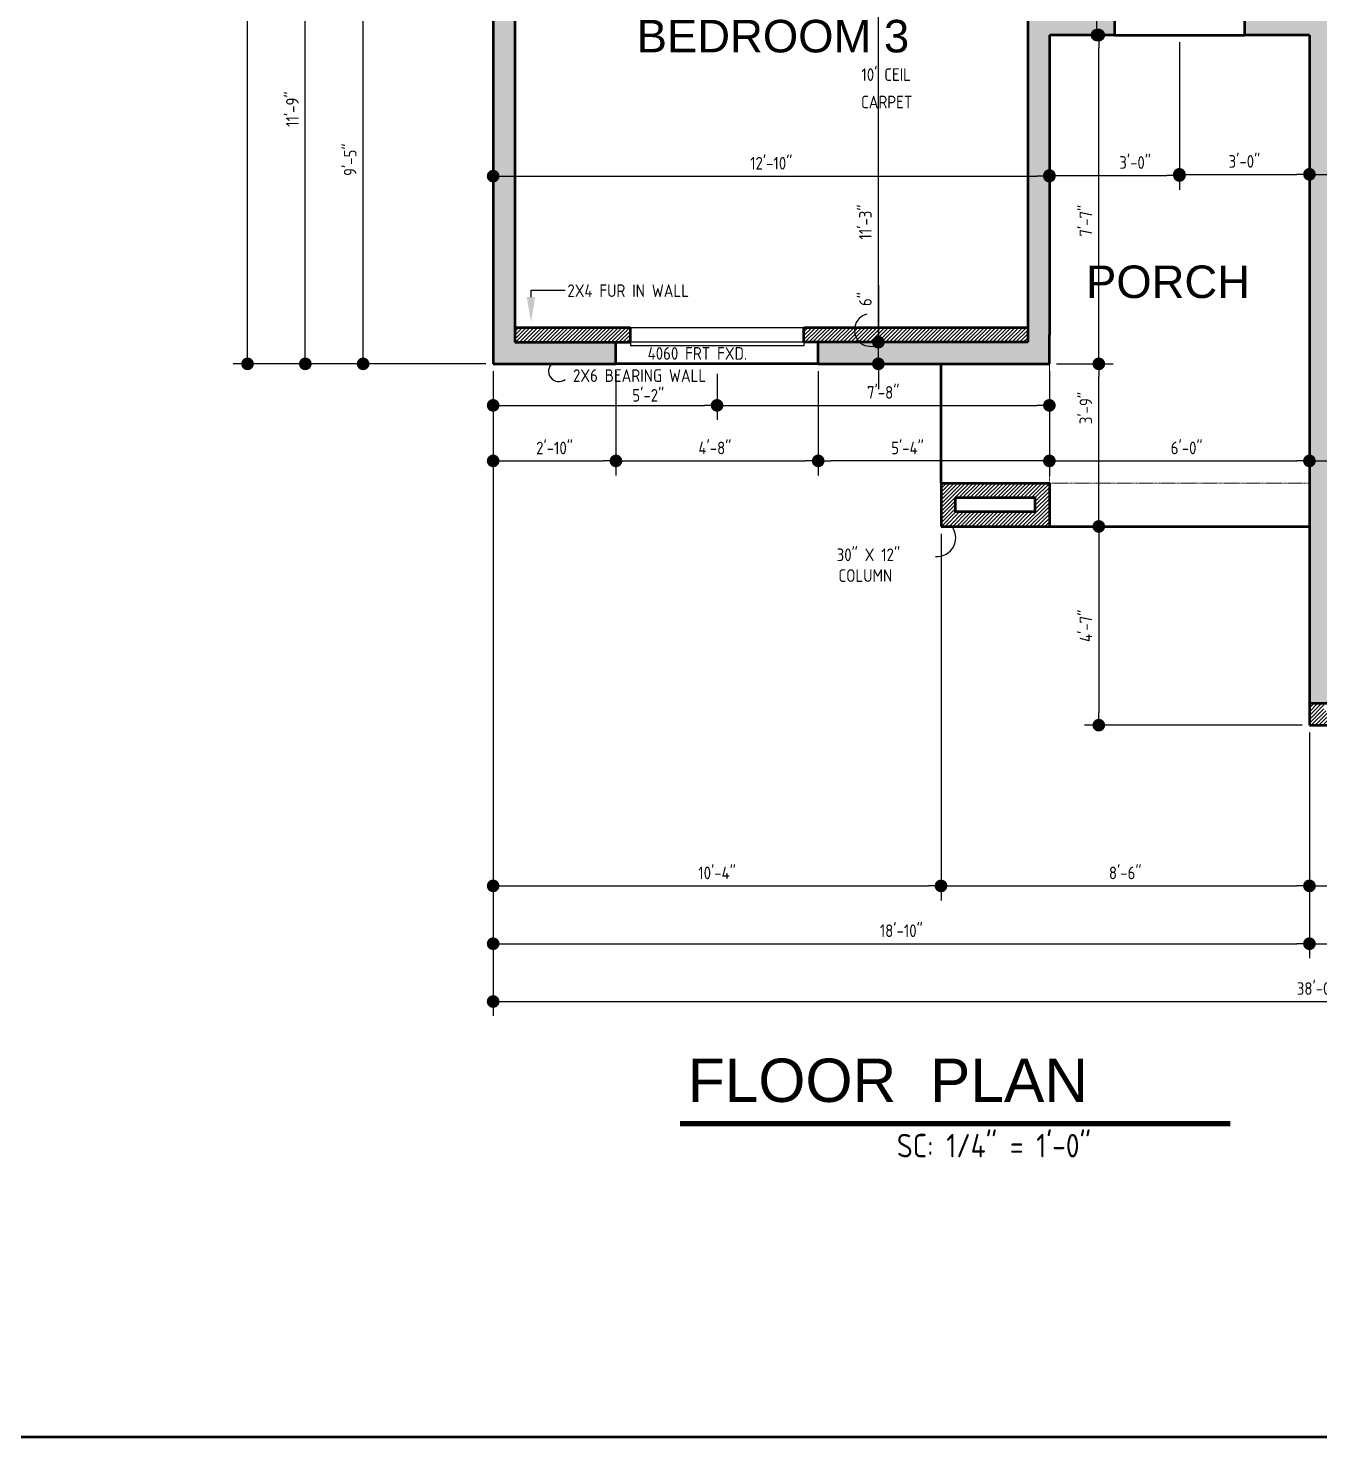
# Model space of a CAD drawing. Header units: inches. Extents: x 4 to 1638, y 6 to 1086.
# Drawn here: x 820.8 to 1178.4, y 5.8 to 395.6 of the extents above; entities that cross this region are included whole.
import ezdxf
from ezdxf.enums import TextEntityAlignment as Align

# ---------------------------------------------------------------- set-up
doc = ezdxf.new("R2010")
doc.units = ezdxf.units.IN
doc.header["$MEASUREMENT"] = 0
doc.linetypes.add('HIDDEN', pattern=[0.375, 0.25, -0.125])
for name, color, linetype, lineweight in [('DIMS', 4, 'Continuous', 25), ('HATCH', 139, 'Continuous', 0), ('L1', 251, 'Continuous', 0), ('PLAN LABEL', 7, 'Continuous', 50), ('ROOM LBLS', 253, 'Continuous', 30), ('WALLS', 7, 'Continuous', 50), ('WINDWS LBLS', 121, 'Continuous', 18)]:
    doc.layers.add(name, color=color, linetype=linetype, lineweight=lineweight)
doc.layers.add('TEXT', color=7, linetype='Continuous')
doc.layers.add('WINS', color=121, linetype='Continuous')
doc.styles.add('ARCH', font='ARCHITXT.SHX')
doc.styles.add('SWIS72', font='swissel.ttf', dxfattribs={"height": 4.5})
doc.styles.add('TEXT1', font='ARCHITXT.shx')
doc.dimstyles.new('ARCHITECTURAL', dxfattribs={"dimtxt": 3.5, "dimasz": 3.5, "dimexe": 4, "dimexo": 2, "dimgap": 1.5, "dimtad": 1, "dimdec": 1, "dimzin": 3, "dimdsep": 46, "dimlunit": 4, "dimtxsty": 'ARCH', "dimblk": 'DOT', "dimcen": 0.0625, "dimadec": 0, "dimazin": 0, "dimtfac": 1, "dimtdec": 1, "dimtix": 1, "dimtofl": 0, "dimtmove": 1, "dimatfit": 2, "dimldrblk": 'DOTSMALL', "dimfxl": 1, "dimtolj": 1, "dimtzin": 0, "dimarcsym": 0})

# ---------------------------------------------------------------- blocks, each defined once
blk = doc.blocks.new('_Dot')
at = {"layer": 'DIMS', "color": 0, "lineweight": -2}
blk.add_line((-0.5, 0), (-1, 0), dxfattribs=at)
at = {"layer": 'DIMS', "color": 0, "const_width": 0.5}
blk.add_lwpolyline([(-0.25, 0, 1), (0.25, 0, 1)], format="xyb", close=True, dxfattribs=at)
blk = doc.blocks.new('*D222')
at = {"layer": 'Defpoints', "color": 0, "ltscale": 0.5, "transparency": 16777216}
for p in [(949.57, 302.72), (983.57, 302.72), (983.57, 275.86)]:
    blk.add_point(p, dxfattribs=at)
at = {"layer": 'DIMS', "color": 0, "lineweight": -2, "ltscale": 0.5, "transparency": 16777216}
for p, q in [((949.57, 300.72), (949.57, 271.86)), ((983.57, 300.72), (983.57, 271.86)), ((953.07, 275.86), (980.07, 275.86))]:
    blk.add_line(p, q, dxfattribs=at)
at = {"layer": 'DIMS', "color": 0, "lineweight": -2, "ltscale": 0.5, "transparency": 16777216, "xscale": 3.5, "yscale": 3.5, "zscale": 3.5, "rotation": 180}
blk.add_blockref('_Dot', (949.57, 275.86), dxfattribs=at)
at = {"layer": 'DIMS', "color": 0, "lineweight": -2, "ltscale": 0.5, "transparency": 16777216, "xscale": 3.5, "yscale": 3.5, "zscale": 3.5}
blk.add_blockref('_Dot', (983.57, 275.86), dxfattribs=at)
at = {"layer": 'DIMS', "color": 0, "ltscale": 0.5, "transparency": 16777216, "insert": (966.57, 279.44), "char_height": 3.5, "attachment_point": 5, "style": 'ARCH'}
blk.add_mtext('\\A1;2\'-10"', dxfattribs=at)
blk = doc.blocks.new('_DotSmall')
at = {"layer": 'DIMS', "color": 0, "const_width": 0.5}
blk.add_lwpolyline([(-0.0625, 0, 1), (0.0625, 0, 1)], format="xyb", close=True, dxfattribs=at)
blk = doc.blocks.new('*D223')
at = {"layer": 'Defpoints', "color": 0, "ltscale": 0.5, "transparency": 16777216}
for p in [(983.57, 302.72), (1039.57, 302.72), (1039.57, 275.86)]:
    blk.add_point(p, dxfattribs=at)
at = {"layer": 'DIMS', "color": 0, "lineweight": -2, "ltscale": 0.5, "transparency": 16777216}
for p, q in [((983.57, 300.72), (983.57, 271.86)), ((1039.57, 300.72), (1039.57, 271.86)), ((987.07, 275.86), (1036.07, 275.86))]:
    blk.add_line(p, q, dxfattribs=at)
at = {"layer": 'DIMS', "color": 0, "lineweight": -2, "ltscale": 0.5, "transparency": 16777216, "xscale": 3.5, "yscale": 3.5, "zscale": 3.5, "rotation": 180}
blk.add_blockref('_Dot', (983.57, 275.86), dxfattribs=at)
at = {"layer": 'DIMS', "color": 0, "lineweight": -2, "ltscale": 0.5, "transparency": 16777216, "xscale": 3.5, "yscale": 3.5, "zscale": 3.5}
blk.add_blockref('_Dot', (1039.57, 275.86), dxfattribs=at)
at = {"layer": 'DIMS', "color": 0, "ltscale": 0.5, "transparency": 16777216, "insert": (1010.97, 279.44), "char_height": 3.5, "attachment_point": 5, "style": 'ARCH'}
blk.add_mtext('\\A1;4\'-8"', dxfattribs=at)
blk = doc.blocks.new('*D124')
at = {"layer": 'Defpoints', "color": 0, "ltscale": 0.5, "transparency": 16777216}
for p in [(1103.57, 302.72), (1175.57, 294.85), (1175.57, 275.86)]:
    blk.add_point(p, dxfattribs=at)
at = {"layer": 'DIMS', "color": 0, "lineweight": -2, "ltscale": 0.5, "transparency": 16777216}
for p, q in [((1103.57, 300.72), (1103.57, 271.86)), ((1175.57, 292.85), (1175.57, 271.86)), ((1107.07, 275.86), (1172.07, 275.86))]:
    blk.add_line(p, q, dxfattribs=at)
at = {"layer": 'DIMS', "color": 0, "lineweight": -2, "ltscale": 0.5, "transparency": 16777216, "xscale": 3.5, "yscale": 3.5, "zscale": 3.5, "rotation": 180}
blk.add_blockref('_Dot', (1103.57, 275.86), dxfattribs=at)
at = {"layer": 'DIMS', "color": 0, "lineweight": -2, "ltscale": 0.5, "transparency": 16777216, "xscale": 3.5, "yscale": 3.5, "zscale": 3.5}
blk.add_blockref('_Dot', (1175.57, 275.86), dxfattribs=at)
at = {"layer": 'DIMS', "color": 0, "ltscale": 0.5, "transparency": 16777216, "insert": (1141.58, 279.44), "char_height": 3.5, "attachment_point": 5, "style": 'ARCH'}
blk.add_mtext('\\A1;6\'-0"', dxfattribs=at)
blk = doc.blocks.new('*D125')
at = {"layer": 'Defpoints', "color": 0, "ltscale": 0.5, "transparency": 16777216}
for p in [(1405.57, 303.52), (1175.57, 292.85), (1405.57, 275.86)]:
    blk.add_point(p, dxfattribs=at)
at = {"layer": 'DIMS', "color": 0, "lineweight": -2, "ltscale": 0.5, "transparency": 16777216}
for p, q in [((1405.57, 301.52), (1405.57, 271.86)), ((1175.57, 290.85), (1175.57, 271.86)), ((1179.07, 275.86), (1402.07, 275.86))]:
    blk.add_line(p, q, dxfattribs=at)
at = {"layer": 'DIMS', "color": 0, "lineweight": -2, "ltscale": 0.5, "transparency": 16777216, "xscale": 3.5, "yscale": 3.5, "zscale": 3.5, "rotation": 180}
blk.add_blockref('_Dot', (1175.57, 275.86), dxfattribs=at)
at = {"layer": 'DIMS', "color": 0, "lineweight": -2, "ltscale": 0.5, "transparency": 16777216, "xscale": 3.5, "yscale": 3.5, "zscale": 3.5}
blk.add_blockref('_Dot', (1405.57, 275.86), dxfattribs=at)
at = {"layer": 'DIMS', "color": 0, "ltscale": 0.5, "transparency": 16777216, "insert": (1290.57, 279.44), "char_height": 3.5, "attachment_point": 5, "style": 'ARCH'}
blk.add_mtext('\\A1;19\'-2"', dxfattribs=at)
blk = doc.blocks.new('*D126')
at = {"layer": 'Defpoints', "color": 0, "ltscale": 0.5, "transparency": 16777216}
for p in [(949.57, 302.72), (1011.57, 301.93), (1011.57, 291.23)]:
    blk.add_point(p, dxfattribs=at)
at = {"layer": 'DIMS', "color": 0, "lineweight": -2, "ltscale": 0.5, "transparency": 16777216}
for p, q in [((949.57, 300.72), (949.57, 287.23)), ((1011.57, 299.93), (1011.57, 287.23)), ((953.07, 291.23), (1008.07, 291.23))]:
    blk.add_line(p, q, dxfattribs=at)
at = {"layer": 'DIMS', "color": 0, "lineweight": -2, "ltscale": 0.5, "transparency": 16777216, "xscale": 3.5, "yscale": 3.5, "zscale": 3.5, "rotation": 180}
blk.add_blockref('_Dot', (949.57, 291.23), dxfattribs=at)
at = {"layer": 'DIMS', "color": 0, "lineweight": -2, "ltscale": 0.5, "transparency": 16777216, "xscale": 3.5, "yscale": 3.5, "zscale": 3.5}
blk.add_blockref('_Dot', (1011.57, 291.23), dxfattribs=at)
at = {"layer": 'DIMS', "color": 0, "ltscale": 0.5, "transparency": 16777216, "insert": (992.52, 294.01), "char_height": 3.5, "attachment_point": 5, "style": 'ARCH'}
blk.add_mtext('\\A1;5\'-2"', dxfattribs=at)
blk = doc.blocks.new('*D127')
at = {"layer": 'Defpoints', "color": 0, "ltscale": 0.5, "transparency": 16777216}
for p in [(1011.57, 300.93), (1103.57, 300.72), (1103.57, 291.23)]:
    blk.add_point(p, dxfattribs=at)
at = {"layer": 'DIMS', "color": 0, "lineweight": -2, "ltscale": 0.5, "transparency": 16777216}
for p, q in [((1011.57, 298.93), (1011.57, 287.23)), ((1103.57, 298.72), (1103.57, 287.23)), ((1015.07, 291.23), (1100.07, 291.23))]:
    blk.add_line(p, q, dxfattribs=at)
at = {"layer": 'DIMS', "color": 0, "lineweight": -2, "ltscale": 0.5, "transparency": 16777216, "xscale": 3.5, "yscale": 3.5, "zscale": 3.5, "rotation": 180}
blk.add_blockref('_Dot', (1011.57, 291.23), dxfattribs=at)
at = {"layer": 'DIMS', "color": 0, "lineweight": -2, "ltscale": 0.5, "transparency": 16777216, "xscale": 3.5, "yscale": 3.5, "zscale": 3.5}
blk.add_blockref('_Dot', (1103.57, 291.23), dxfattribs=at)
at = {"layer": 'DIMS', "color": 0, "ltscale": 0.5, "transparency": 16777216, "insert": (1057.57, 294.81), "char_height": 3.5, "attachment_point": 5, "style": 'ARCH'}
blk.add_mtext('\\A1;7\'-8"', dxfattribs=at)
blk = doc.blocks.new('*D128')
at = {"layer": 'Defpoints', "color": 0, "ltscale": 0.5, "transparency": 16777216}
for p in [(949.57, 302.72), (1073.57, 257.72), (1073.57, 158.24)]:
    blk.add_point(p, dxfattribs=at)
at = {"layer": 'DIMS', "color": 0, "lineweight": -2, "ltscale": 0.5, "transparency": 16777216}
for p, q in [((949.57, 300.72), (949.57, 154.24)), ((1073.57, 255.72), (1073.57, 154.24)), ((953.07, 158.24), (1070.07, 158.24))]:
    blk.add_line(p, q, dxfattribs=at)
at = {"layer": 'DIMS', "color": 0, "lineweight": -2, "ltscale": 0.5, "transparency": 16777216, "xscale": 3.5, "yscale": 3.5, "zscale": 3.5, "rotation": 180}
blk.add_blockref('_Dot', (949.57, 158.24), dxfattribs=at)
at = {"layer": 'DIMS', "color": 0, "lineweight": -2, "ltscale": 0.5, "transparency": 16777216, "xscale": 3.5, "yscale": 3.5, "zscale": 3.5}
blk.add_blockref('_Dot', (1073.57, 158.24), dxfattribs=at)
at = {"layer": 'DIMS', "color": 0, "ltscale": 0.5, "transparency": 16777216, "insert": (1011.57, 161.83), "char_height": 3.5, "attachment_point": 5, "style": 'ARCH'}
blk.add_mtext('\\A1;10\'-4"', dxfattribs=at)
blk = doc.blocks.new('*D129')
at = {"layer": 'Defpoints', "color": 0, "ltscale": 0.5, "transparency": 16777216}
for p in [(1073.57, 257.72), (1175.57, 202.72), (1175.57, 158.24)]:
    blk.add_point(p, dxfattribs=at)
at = {"layer": 'DIMS', "color": 0, "lineweight": -2, "ltscale": 0.5, "transparency": 16777216}
for p, q in [((1073.57, 255.72), (1073.57, 154.24)), ((1175.57, 200.72), (1175.57, 154.24)), ((1077.07, 158.24), (1172.07, 158.24))]:
    blk.add_line(p, q, dxfattribs=at)
at = {"layer": 'DIMS', "color": 0, "lineweight": -2, "ltscale": 0.5, "transparency": 16777216, "xscale": 3.5, "yscale": 3.5, "zscale": 3.5, "rotation": 180}
blk.add_blockref('_Dot', (1073.57, 158.24), dxfattribs=at)
at = {"layer": 'DIMS', "color": 0, "lineweight": -2, "ltscale": 0.5, "transparency": 16777216, "xscale": 3.5, "yscale": 3.5, "zscale": 3.5}
blk.add_blockref('_Dot', (1175.57, 158.24), dxfattribs=at)
at = {"layer": 'DIMS', "color": 0, "ltscale": 0.5, "transparency": 16777216, "insert": (1124.57, 161.83), "char_height": 3.5, "attachment_point": 5, "style": 'ARCH'}
blk.add_mtext('\\A1;8\'-6"', dxfattribs=at)
blk = doc.blocks.new('*D224')
at = {"layer": 'Defpoints', "color": 0, "ltscale": 0.5, "transparency": 16777216}
for p in [(1175.57, 202.72), (1194.57, 202.72), (1194.57, 158.24)]:
    blk.add_point(p, dxfattribs=at)
at = {"layer": 'DIMS', "color": 0, "lineweight": -2, "ltscale": 0.5, "transparency": 16777216}
for p, q in [((1175.57, 200.72), (1175.57, 154.24)), ((1194.57, 200.72), (1194.57, 154.24)), ((1179.07, 158.24), (1191.07, 158.24))]:
    blk.add_line(p, q, dxfattribs=at)
at = {"layer": 'DIMS', "color": 0, "lineweight": -2, "ltscale": 0.5, "transparency": 16777216, "xscale": 3.5, "yscale": 3.5, "zscale": 3.5, "rotation": 180}
blk.add_blockref('_Dot', (1175.57, 158.24), dxfattribs=at)
at = {"layer": 'DIMS', "color": 0, "lineweight": -2, "ltscale": 0.5, "transparency": 16777216, "xscale": 3.5, "yscale": 3.5, "zscale": 3.5}
blk.add_blockref('_Dot', (1194.57, 158.24), dxfattribs=at)
at = {"layer": 'DIMS', "color": 0, "ltscale": 0.5, "transparency": 16777216, "insert": (1185.07, 161.83), "char_height": 3.5, "attachment_point": 5, "style": 'ARCH'}
blk.add_mtext('\\A1;1\'-7"', dxfattribs=at)
blk = doc.blocks.new('*D226')
at = {"layer": 'Defpoints', "color": 0, "ltscale": 0.5, "transparency": 16777216}
for p in [(949.57, 302.72), (1175.57, 202.72), (1175.57, 142.24)]:
    blk.add_point(p, dxfattribs=at)
at = {"layer": 'DIMS', "color": 0, "lineweight": -2, "ltscale": 0.5, "transparency": 16777216}
for p, q in [((949.57, 300.72), (949.57, 138.24)), ((1175.57, 200.72), (1175.57, 138.24)), ((953.07, 142.24), (1172.07, 142.24))]:
    blk.add_line(p, q, dxfattribs=at)
at = {"layer": 'DIMS', "color": 0, "lineweight": -2, "ltscale": 0.5, "transparency": 16777216, "xscale": 3.5, "yscale": 3.5, "zscale": 3.5, "rotation": 180}
blk.add_blockref('_Dot', (949.57, 142.24), dxfattribs=at)
at = {"layer": 'DIMS', "color": 0, "lineweight": -2, "ltscale": 0.5, "transparency": 16777216, "xscale": 3.5, "yscale": 3.5, "zscale": 3.5}
blk.add_blockref('_Dot', (1175.57, 142.24), dxfattribs=at)
at = {"layer": 'DIMS', "color": 0, "ltscale": 0.5, "transparency": 16777216, "insert": (1062.57, 145.83), "char_height": 3.5, "attachment_point": 5, "style": 'ARCH'}
blk.add_mtext('\\A1;18\'-10"', dxfattribs=at)
blk = doc.blocks.new('*D131')
at = {"layer": 'Defpoints', "color": 0, "ltscale": 0.5, "transparency": 16777216}
for p in [(1175.57, 200.72), (1405.57, 200.72), (1405.57, 142.24)]:
    blk.add_point(p, dxfattribs=at)
at = {"layer": 'DIMS', "color": 0, "lineweight": -2, "ltscale": 0.5, "transparency": 16777216}
for p, q in [((1175.57, 198.72), (1175.57, 138.24)), ((1405.57, 198.72), (1405.57, 138.24)), ((1179.07, 142.24), (1402.07, 142.24))]:
    blk.add_line(p, q, dxfattribs=at)
at = {"layer": 'DIMS', "color": 0, "lineweight": -2, "ltscale": 0.5, "transparency": 16777216, "xscale": 3.5, "yscale": 3.5, "zscale": 3.5, "rotation": 180}
blk.add_blockref('_Dot', (1175.57, 142.24), dxfattribs=at)
at = {"layer": 'DIMS', "color": 0, "lineweight": -2, "ltscale": 0.5, "transparency": 16777216, "xscale": 3.5, "yscale": 3.5, "zscale": 3.5}
blk.add_blockref('_Dot', (1405.57, 142.24), dxfattribs=at)
at = {"layer": 'DIMS', "color": 0, "ltscale": 0.5, "transparency": 16777216, "insert": (1290.57, 145.83), "char_height": 3.5, "attachment_point": 5, "style": 'ARCH'}
blk.add_mtext('\\A1;19\'-2"', dxfattribs=at)
blk = doc.blocks.new('*D132')
at = {"layer": 'Defpoints', "color": 0, "ltscale": 0.5, "transparency": 16777216}
for p in [(949.57, 300.72), (1405.57, 198.72), (1405.57, 126.24)]:
    blk.add_point(p, dxfattribs=at)
at = {"layer": 'DIMS', "color": 0, "lineweight": -2, "ltscale": 0.5, "transparency": 16777216}
for p, q in [((949.57, 298.72), (949.57, 122.24)), ((1405.57, 196.72), (1405.57, 122.24)), ((953.07, 126.24), (1402.07, 126.24))]:
    blk.add_line(p, q, dxfattribs=at)
at = {"layer": 'DIMS', "color": 0, "lineweight": -2, "ltscale": 0.5, "transparency": 16777216, "xscale": 3.5, "yscale": 3.5, "zscale": 3.5, "rotation": 180}
blk.add_blockref('_Dot', (949.57, 126.24), dxfattribs=at)
at = {"layer": 'DIMS', "color": 0, "lineweight": -2, "ltscale": 0.5, "transparency": 16777216, "xscale": 3.5, "yscale": 3.5, "zscale": 3.5}
blk.add_blockref('_Dot', (1405.57, 126.24), dxfattribs=at)
at = {"layer": 'DIMS', "color": 0, "ltscale": 0.5, "transparency": 16777216, "insert": (1177.57, 129.83), "char_height": 3.5, "attachment_point": 5, "style": 'ARCH'}
blk.add_mtext('\\A1;38\'-0"', dxfattribs=at)
blk = doc.blocks.new('*D227')
at = {"layer": 'Defpoints', "color": 0, "ltscale": 0.5, "transparency": 16777216}
for p in [(949.57, 372.25), (1103.57, 354.67), (1103.57, 352.22)]:
    blk.add_point(p, dxfattribs=at)
at = {"layer": 'DIMS', "color": 0, "lineweight": -2, "ltscale": 0.5, "transparency": 16777216}
for p, q in [((949.57, 370.25), (949.57, 350.67)), ((1103.57, 354.22), (1103.57, 358.67)), ((953.07, 354.67), (1100.07, 354.67))]:
    blk.add_line(p, q, dxfattribs=at)
at = {"layer": 'DIMS', "color": 0, "lineweight": -2, "ltscale": 0.5, "transparency": 16777216, "xscale": 3.5, "yscale": 3.5, "zscale": 3.5, "rotation": 180}
blk.add_blockref('_Dot', (949.57, 354.67), dxfattribs=at)
at = {"layer": 'DIMS', "color": 0, "lineweight": -2, "ltscale": 0.5, "transparency": 16777216, "xscale": 3.5, "yscale": 3.5, "zscale": 3.5}
blk.add_blockref('_Dot', (1103.57, 354.67), dxfattribs=at)
at = {"layer": 'DIMS', "color": 0, "ltscale": 0.5, "transparency": 16777216, "insert": (1026.57, 358.25), "char_height": 3.5, "attachment_point": 5, "style": 'ARCH'}
blk.add_mtext('\\A1;12\'-10"', dxfattribs=at)
blk = doc.blocks.new('*D228')
at = {"layer": 'Defpoints', "color": 0, "ltscale": 0.5, "transparency": 16777216}
for p in [(1139.57, 393.72), (1103.57, 367.55), (1139.57, 354.85)]:
    blk.add_point(p, dxfattribs=at)
at = {"layer": 'DIMS', "color": 0, "lineweight": -2, "ltscale": 0.5, "transparency": 16777216}
for p, q in [((1139.57, 391.72), (1139.57, 350.85)), ((1103.57, 365.55), (1103.57, 350.85)), ((1107.07, 354.85), (1136.07, 354.85))]:
    blk.add_line(p, q, dxfattribs=at)
at = {"layer": 'DIMS', "color": 0, "lineweight": -2, "ltscale": 0.5, "transparency": 16777216, "xscale": 3.5, "yscale": 3.5, "zscale": 3.5, "rotation": 180}
blk.add_blockref('_Dot', (1103.57, 354.85), dxfattribs=at)
at = {"layer": 'DIMS', "color": 0, "lineweight": -2, "ltscale": 0.5, "transparency": 16777216, "xscale": 3.5, "yscale": 3.5, "zscale": 3.5}
blk.add_blockref('_Dot', (1139.57, 354.85), dxfattribs=at)
at = {"layer": 'DIMS', "color": 0, "ltscale": 0.5, "transparency": 16777216, "insert": (1127.31, 358.44), "char_height": 3.5, "attachment_point": 5, "style": 'ARCH'}
blk.add_mtext('\\A1;3\'-0"', dxfattribs=at)
blk = doc.blocks.new('*D133')
at = {"layer": 'Defpoints', "color": 0, "ltscale": 0.5, "transparency": 16777216}
for p in [(1139.57, 393.72), (1175.57, 363.19), (1175.57, 355.17)]:
    blk.add_point(p, dxfattribs=at)
at = {"layer": 'DIMS', "color": 0, "lineweight": -2, "ltscale": 0.5, "transparency": 16777216}
for p, q in [((1139.57, 391.72), (1139.57, 351.17)), ((1175.57, 361.19), (1175.57, 351.17)), ((1143.07, 355.17), (1172.07, 355.17))]:
    blk.add_line(p, q, dxfattribs=at)
at = {"layer": 'DIMS', "color": 0, "lineweight": -2, "ltscale": 0.5, "transparency": 16777216, "xscale": 3.5, "yscale": 3.5, "zscale": 3.5, "rotation": 180}
blk.add_blockref('_Dot', (1139.57, 355.17), dxfattribs=at)
at = {"layer": 'DIMS', "color": 0, "lineweight": -2, "ltscale": 0.5, "transparency": 16777216, "xscale": 3.5, "yscale": 3.5, "zscale": 3.5}
blk.add_blockref('_Dot', (1175.57, 355.17), dxfattribs=at)
at = {"layer": 'DIMS', "color": 0, "ltscale": 0.5, "transparency": 16777216, "insert": (1157.57, 358.75), "char_height": 3.5, "attachment_point": 5, "style": 'ARCH'}
blk.add_mtext('\\A1;3\'-0"', dxfattribs=at)
blk = doc.blocks.new('*D134')
at = {"layer": 'Defpoints', "color": 0, "ltscale": 0.5, "transparency": 16777216}
for p in [(1405.57, 372.41), (1175.57, 363.19), (1405.57, 355.17)]:
    blk.add_point(p, dxfattribs=at)
at = {"layer": 'DIMS', "color": 0, "lineweight": -2, "ltscale": 0.5, "transparency": 16777216}
for p, q in [((1405.57, 370.41), (1405.57, 351.17)), ((1175.57, 361.19), (1175.57, 351.17)), ((1179.07, 355.17), (1402.07, 355.17))]:
    blk.add_line(p, q, dxfattribs=at)
at = {"layer": 'DIMS', "color": 0, "lineweight": -2, "ltscale": 0.5, "transparency": 16777216, "xscale": 3.5, "yscale": 3.5, "zscale": 3.5, "rotation": 180}
blk.add_blockref('_Dot', (1175.57, 355.17), dxfattribs=at)
at = {"layer": 'DIMS', "color": 0, "lineweight": -2, "ltscale": 0.5, "transparency": 16777216, "xscale": 3.5, "yscale": 3.5, "zscale": 3.5}
blk.add_blockref('_Dot', (1405.57, 355.17), dxfattribs=at)
at = {"layer": 'DIMS', "color": 0, "ltscale": 0.5, "transparency": 16777216, "insert": (1290.57, 358.75), "char_height": 3.5, "attachment_point": 5, "style": 'ARCH'}
blk.add_mtext('\\A1;19\'-2"', dxfattribs=at)
blk = doc.blocks.new('*D158')
at = {"layer": 'Defpoints', "color": 0, "ltscale": 0.5, "transparency": 16777216}
for p in [(913.57, 415.72), (936.93, 415.72), (949.57, 302.72)]:
    blk.add_point(p, dxfattribs=at)
at = {"layer": 'DIMS', "color": 0, "lineweight": -2, "ltscale": 0.5, "transparency": 16777216}
for p, q in [((934.93, 415.72), (909.57, 415.72)), ((913.57, 306.22), (913.57, 412.22)), ((947.57, 302.72), (909.57, 302.72))]:
    blk.add_line(p, q, dxfattribs=at)
at = {"layer": 'DIMS', "color": 0, "lineweight": -2, "ltscale": 0.5, "transparency": 16777216, "xscale": 3.5, "yscale": 3.5, "zscale": 3.5}
for p, rotation in [((913.57, 415.72), 90), ((913.57, 302.72), 270)]:
    blk.add_blockref('_Dot', p, dxfattribs=dict(at, rotation=rotation))
at = {"layer": 'DIMS', "color": 0, "ltscale": 0.5, "transparency": 16777216, "insert": (909.99, 359.22), "char_height": 3.5, "attachment_point": 5, "rotation": 90, "style": 'ARCH'}
blk.add_mtext('\\A1;9\'-5"', dxfattribs=at)
blk = doc.blocks.new('*D229')
at = {"layer": 'Defpoints', "color": 0, "ltscale": 0.5, "transparency": 16777216}
for p in [(897.57, 443.72), (955.57, 443.72), (949.57, 302.72)]:
    blk.add_point(p, dxfattribs=at)
at = {"layer": 'DIMS', "color": 0, "lineweight": -2, "ltscale": 0.5, "transparency": 16777216}
for p, q in [((953.57, 443.72), (893.57, 443.72)), ((897.57, 306.22), (897.57, 440.22)), ((947.57, 302.72), (893.57, 302.72))]:
    blk.add_line(p, q, dxfattribs=at)
at = {"layer": 'DIMS', "color": 0, "lineweight": -2, "ltscale": 0.5, "transparency": 16777216, "xscale": 3.5, "yscale": 3.5, "zscale": 3.5}
for p, rotation in [((897.57, 443.72), 90), ((897.57, 302.72), 270)]:
    blk.add_blockref('_Dot', p, dxfattribs=dict(at, rotation=rotation))
at = {"layer": 'DIMS', "color": 0, "ltscale": 0.5, "transparency": 16777216, "insert": (893.99, 373.22), "char_height": 3.5, "attachment_point": 5, "rotation": 90, "style": 'ARCH'}
blk.add_mtext('\\A1;11\'-9"', dxfattribs=at)
blk = doc.blocks.new('*D165')
at = {"layer": 'Defpoints', "color": 0, "ltscale": 0.5, "transparency": 16777216}
for p in [(1103.57, 302.72), (1117.25, 302.72), (1103.57, 257.72)]:
    blk.add_point(p, dxfattribs=at)
at = {"layer": 'DIMS', "color": 0, "lineweight": -2, "ltscale": 0.5, "transparency": 16777216}
for p, q in [((1105.57, 302.72), (1121.25, 302.72)), ((1117.25, 261.22), (1117.25, 299.22)), ((1105.57, 257.72), (1121.25, 257.72))]:
    blk.add_line(p, q, dxfattribs=at)
at = {"layer": 'DIMS', "color": 0, "lineweight": -2, "ltscale": 0.5, "transparency": 16777216, "xscale": 3.5, "yscale": 3.5, "zscale": 3.5}
for p, rotation in [((1117.25, 302.72), 90), ((1117.25, 257.72), 270)]:
    blk.add_blockref('_Dot', p, dxfattribs=dict(at, rotation=rotation))
at = {"layer": 'DIMS', "color": 0, "ltscale": 0.5, "transparency": 16777216, "insert": (1113.67, 290.48), "char_height": 3.5, "attachment_point": 5, "rotation": 90, "style": 'ARCH'}
blk.add_mtext('\\A1;3\'-9"', dxfattribs=at)
blk = doc.blocks.new('*D230')
at = {"layer": 'Defpoints', "color": 0, "ltscale": 0.5, "transparency": 16777216}
for p in [(1103.57, 393.72), (1117.25, 393.72), (1113.41, 302.72)]:
    blk.add_point(p, dxfattribs=at)
at = {"layer": 'DIMS', "color": 0, "lineweight": -2, "ltscale": 0.5, "transparency": 16777216}
for p, q in [((1105.57, 393.72), (1121.25, 393.72)), ((1117.25, 306.22), (1117.25, 390.22)), ((1115.41, 302.72), (1121.25, 302.72))]:
    blk.add_line(p, q, dxfattribs=at)
at = {"layer": 'DIMS', "color": 0, "lineweight": -2, "ltscale": 0.5, "transparency": 16777216, "xscale": 3.5, "yscale": 3.5, "zscale": 3.5}
for p, rotation in [((1117.25, 393.72), 90), ((1117.25, 302.72), 270)]:
    blk.add_blockref('_Dot', p, dxfattribs=dict(at, rotation=rotation))
at = {"layer": 'DIMS', "color": 0, "ltscale": 0.5, "transparency": 16777216, "insert": (1113.67, 342.34), "char_height": 3.5, "attachment_point": 5, "rotation": 90, "style": 'ARCH'}
blk.add_mtext('\\A1;7\'-7"', dxfattribs=at)
blk = doc.blocks.new('*D166')
at = {"layer": 'Defpoints', "color": 0, "ltscale": 0.5, "transparency": 16777216}
for p in [(881.57, 897.72), (949.57, 897.72), (949.57, 302.72)]:
    blk.add_point(p, dxfattribs=at)
at = {"layer": 'DIMS', "color": 0, "lineweight": -2, "ltscale": 0.5, "transparency": 16777216}
for p, q in [((947.57, 897.72), (877.57, 897.72)), ((881.57, 306.22), (881.57, 894.22)), ((947.57, 302.72), (877.57, 302.72))]:
    blk.add_line(p, q, dxfattribs=at)
at = {"layer": 'DIMS', "color": 0, "lineweight": -2, "ltscale": 0.5, "transparency": 16777216, "xscale": 3.5, "yscale": 3.5, "zscale": 3.5}
for p, rotation in [((881.57, 897.72), 90), ((881.57, 302.72), 270)]:
    blk.add_blockref('_Dot', p, dxfattribs=dict(at, rotation=rotation))
at = {"layer": 'DIMS', "color": 0, "ltscale": 0.5, "transparency": 16777216, "insert": (877.99, 600.22), "char_height": 3.5, "attachment_point": 5, "rotation": 90, "style": 'ARCH'}
blk.add_mtext('\\A1;49\'-7"', dxfattribs=at)
blk = doc.blocks.new('*D231')
at = {"layer": 'Defpoints', "color": 0, "ltscale": 0.5, "transparency": 16777216}
for p in [(1101.57, 475.72), (1116.75, 475.72), (1103.57, 393.72)]:
    blk.add_point(p, dxfattribs=at)
at = {"layer": 'DIMS', "color": 0, "lineweight": -2, "ltscale": 0.5, "transparency": 16777216}
for p, q in [((1103.57, 475.72), (1120.75, 475.72)), ((1116.75, 397.22), (1116.75, 472.22)), ((1105.57, 393.72), (1120.75, 393.72))]:
    blk.add_line(p, q, dxfattribs=at)
at = {"layer": 'DIMS', "color": 0, "lineweight": -2, "ltscale": 0.5, "transparency": 16777216, "xscale": 3.5, "yscale": 3.5, "zscale": 3.5}
for p, rotation in [((1116.75, 475.72), 90), ((1116.75, 393.72), 270)]:
    blk.add_blockref('_Dot', p, dxfattribs=dict(at, rotation=rotation))
at = {"layer": 'DIMS', "color": 0, "ltscale": 0.5, "transparency": 16777216, "insert": (1113.17, 434.72), "char_height": 3.5, "attachment_point": 5, "rotation": 90, "style": 'ARCH'}
blk.add_mtext('\\A1;6\'-10"', dxfattribs=at)
blk = doc.blocks.new('*D169')
at = {"layer": 'Defpoints', "color": 0, "ltscale": 0.5, "transparency": 16777216}
for p in [(1121.25, 257.72), (1117.25, 202.72), (1175.57, 202.72)]:
    blk.add_point(p, dxfattribs=at)
at = {"layer": 'DIMS', "color": 0, "lineweight": -2, "ltscale": 0.5, "transparency": 16777216}
for p, q in [((1119.25, 257.72), (1113.25, 257.72)), ((1117.25, 254.22), (1117.25, 206.22)), ((1173.57, 202.72), (1113.25, 202.72))]:
    blk.add_line(p, q, dxfattribs=at)
at = {"layer": 'DIMS', "color": 0, "lineweight": -2, "ltscale": 0.5, "transparency": 16777216, "xscale": 3.5, "yscale": 3.5, "zscale": 3.5}
for p, rotation in [((1117.25, 257.72), 90), ((1117.25, 202.72), 270)]:
    blk.add_blockref('_Dot', p, dxfattribs=dict(at, rotation=rotation))
at = {"layer": 'DIMS', "color": 0, "ltscale": 0.5, "transparency": 16777216, "insert": (1113.67, 230.22), "char_height": 3.5, "attachment_point": 5, "rotation": 90, "style": 'ARCH'}
blk.add_mtext('\\A1;4\'-7"', dxfattribs=at)
blk = doc.blocks.new('*D234')
at = {"layer": 'Defpoints', "color": 0, "ltscale": 0.5, "transparency": 16777216}
for p in [(1039.57, 300.72), (1103.57, 302.72), (1039.57, 275.86)]:
    blk.add_point(p, dxfattribs=at)
at = {"layer": 'DIMS', "color": 0, "lineweight": -2, "ltscale": 0.5, "transparency": 16777216}
for p, q in [((1103.57, 300.72), (1103.57, 271.86)), ((1039.57, 298.72), (1039.57, 271.86)), ((1100.07, 275.86), (1043.07, 275.86))]:
    blk.add_line(p, q, dxfattribs=at)
at = {"layer": 'DIMS', "color": 0, "lineweight": -2, "ltscale": 0.5, "transparency": 16777216, "xscale": 3.5, "yscale": 3.5, "zscale": 3.5, "rotation": 180}
blk.add_blockref('_Dot', (1039.57, 275.86), dxfattribs=at)
at = {"layer": 'DIMS', "color": 0, "lineweight": -2, "ltscale": 0.5, "transparency": 16777216, "xscale": 3.5, "yscale": 3.5, "zscale": 3.5}
blk.add_blockref('_Dot', (1103.57, 275.86), dxfattribs=at)
at = {"layer": 'DIMS', "color": 0, "ltscale": 0.5, "transparency": 16777216, "insert": (1064.29, 279.44), "char_height": 3.5, "attachment_point": 5, "style": 'ARCH'}
blk.add_mtext('\\A1;5\'-4"', dxfattribs=at)
blk = doc.blocks.new('*D193')
at = {"layer": 'Defpoints', "color": 0, "ltscale": 0.5, "transparency": 16777216}
for p in [(1056.22, 308.72), (1060.73, 308.72), (1061.92, 302.72, 0.03)]:
    blk.add_point(p, dxfattribs=at)
at = {"layer": 'DIMS', "color": 0, "lineweight": -2, "ltscale": 0.5, "transparency": 16777216}
for p, q in [((1056.22, 324.48), (1056.22, 308.72)), ((1056.22, 312.22), (1056.22, 315.72)), ((1058.73, 308.72), (1052.22, 308.72)), ((1056.22, 302.72), (1056.22, 308.72)), ((1059.92, 302.72), (1052.22, 302.72)), ((1056.22, 299.22), (1056.22, 295.72))]:
    blk.add_line(p, q, dxfattribs=at)
at = {"layer": 'DIMS', "color": 0, "lineweight": -2, "ltscale": 0.5, "transparency": 16777216, "xscale": 3.5, "yscale": 3.5, "zscale": 3.5}
for p, rotation in [((1056.22, 308.72), 270), ((1056.22, 302.72), 90)]:
    blk.add_blockref('_Dot', p, dxfattribs=dict(at, rotation=rotation))
at = {"layer": 'DIMS', "color": 0, "ltscale": 0.5, "transparency": 16777216, "insert": (1052.63, 320.65), "char_height": 3.5, "attachment_point": 5, "rotation": 90, "style": 'ARCH'}
blk.add_mtext('\\A1;6"', dxfattribs=at)
blk = doc.blocks.new('*D194')
at = {"layer": 'Defpoints', "color": 0, "ltscale": 0.5, "transparency": 16777216}
for p in [(1038.55, 443.72, 0.03), (1056.22, 443.72), (1052.22, 308.72, 0.03)]:
    blk.add_point(p, dxfattribs=at)
at = {"layer": 'DIMS', "color": 0, "lineweight": -2, "ltscale": 0.5, "transparency": 16777216}
for p, q in [((1040.55, 443.72), (1060.22, 443.72)), ((1056.22, 312.22), (1056.22, 440.22)), ((1054.22, 308.72), (1060.22, 308.72))]:
    blk.add_line(p, q, dxfattribs=at)
at = {"layer": 'DIMS', "color": 0, "lineweight": -2, "ltscale": 0.5, "transparency": 16777216, "xscale": 3.5, "yscale": 3.5, "zscale": 3.5}
for p, rotation in [((1056.22, 443.72), 90), ((1056.22, 308.72), 270)]:
    blk.add_blockref('_Dot', p, dxfattribs=dict(at, rotation=rotation))
at = {"layer": 'DIMS', "color": 0, "ltscale": 0.5, "transparency": 16777216, "insert": (1052.63, 341.97), "char_height": 3.5, "attachment_point": 5, "rotation": 90, "style": 'ARCH'}
blk.add_mtext('\\A1;11\'-3"', dxfattribs=at)

msp = doc.modelspace()

# ---------------------------------------------------------------- hatches: boundary and pattern name
at = {"layer": 'HATCH'}
h = msp.add_hatch(color=9, dxfattribs=at)
h.dxf.hatch_style = 1
h.set_gradient(color1=(199, 200, 202), color2=(147, 149, 152), name='INVCYLINDER')
h.paths.add_polyline_path([(1175.57, 475.72), (1198.07, 475.72), (1198.07, 469.72), (1181.57, 469.72), (1181.57, 214.72), (1194.57, 214.72), (1194.57, 208.72), (1175.57, 208.72), (1175.57, 393.72), (1157.57, 393.72), (1157.57, 399.72), (1175.57, 399.72)])
h = msp.add_hatch(color=9, dxfattribs=at)
h.dxf.hatch_style = 1
h.set_gradient(color1=(199, 200, 202), color2=(147, 149, 152), name='INVCYLINDER')
h.paths.add_polyline_path([(955.57, 397.72), (949.57, 397.72), (949.57, 302.72), (983.57, 302.72), (983.57, 308.72), (955.57, 308.72)])
h = msp.add_hatch(color=9, dxfattribs=at)
h.dxf.hatch_style = 1
h.set_gradient(color1=(199, 200, 202), color2=(147, 149, 152), name='INVCYLINDER')
h.paths.add_polyline_path([(1103.57, 393.72), (1121.57, 393.72), (1121.57, 399.72), (1101.57, 399.72), (1097.57, 399.72), (1097.57, 308.72), (1039.57, 308.72), (1039.57, 302.72), (1103.57, 302.72), (1103.57, 310.72)])
at = {"layer": 'HATCH', "ltscale": 0.5}
h = msp.add_hatch(dxfattribs=at)
h.set_pattern_fill('ANSI31', color=256, scale=6, style=0)
h.set_pattern_definition([(45, (-49103.8698, 94692.9672), (-0.530330086, 0.530330086), [])])
h.paths.add_polyline_path([(987.57, 312.72), (955.57, 312.72), (955.57, 308.72), (987.57, 308.72)])
h = msp.add_hatch(dxfattribs=at)
h.set_pattern_fill('ANSI31', color=256, scale=6, style=0)
h.set_pattern_definition([(45, (-49103.8698, 93451.42456), (-0.530330086, 0.530330086), [])])
h.paths.add_polyline_path([(1035.57, 312.72), (1035.57, 308.72), (1097.57, 308.72), (1097.57, 312.72)])
h = msp.add_hatch(dxfattribs=at)
h.set_pattern_fill('ANSI31', color=256, scale=6, style=0)
h.set_pattern_definition([(45, (1084.93776, 6267.03125), (-0.53033009, 0.53033009), [])])
h.paths.add_polyline_path([(1073.57, 269.72), (1103.57, 269.72), (1103.57, 257.72), (1073.57, 257.72)])
h.paths.add_polyline_path([(1099.57, 265.72), (1077.57, 265.72), (1077.57, 261.72), (1099.57, 261.72)], flags=16)
h = msp.add_hatch(dxfattribs=at)
h.set_pattern_fill('ANSI31', color=256, scale=6, style=0)
h.set_pattern_definition([(45, (-49103.8698, 93453.425), (-0.530330086, 0.530330086), [])])
h.paths.add_polyline_path([(1175.57, 208.72), (1179.57, 208.72), (1179.57, 206.72), (1190.57, 206.72), (1190.57, 208.72), (1194.57, 208.72), (1194.57, 202.72), (1175.57, 202.72)])

# ---------------------------------------------------------------- linework, layer by layer
at = {"layer": 'DIMS', "ltscale": 0.5}
msp.add_line((1056.22, 300.97, -0.08), (1056.22, 314.72), dxfattribs=at)
msp.add_arc((1054.09, 312.07), 4.51, 103.0523, 298.1302, dxfattribs=at)
at = {"layer": 'L1', "linetype": 'HIDDEN'}
for p, q in [((1103.57, 302.72, 0.03), (1103.57, 269.72, 0.03)), ((1103.57, 269.72, 0.03), (1175.57, 269.72, 0.03))]:
    msp.add_line(p, q, dxfattribs=at)
at = {"layer": 'PLAN LABEL', "const_width": 1.5, "elevation": 0.03}
msp.add_lwpolyline([(1153.7, 92.45), (1001.34, 92.45)], dxfattribs=at)
at = {"layer": 'TEXT', "color": 7, "elevation": 0.03}
msp.add_lwpolyline([(960.06, 321.21), (960.06, 323.07), (969.54, 323.07)], dxfattribs=at)
at = {"layer": 'TEXT', "color": 7}
msp.add_arc((967.77, 300.68), 2.85, 127.875, 307.875, dxfattribs=at)
at = {"layer": 'TEXT'}
msp.add_arc((1072.5, 254.57, 0.03), 5.16, 264.3899, 43.3903, dxfattribs=at)
at = {"layer": 'TEXT', "color": 7}
msp.add_solid([(961.22, 321.21, 0.03), (960.06, 314.21, 0.03), (958.89, 321.21, 0.03)], dxfattribs=at)
at = {"layer": 'WALLS'}
for p, q in [((1097.57, 437.72, 0.03), (1097.57, 308.72, 0.03)), ((949.57, 397.72, 0.03), (949.57, 302.72, 0.03)), ((955.57, 397.72, 0.03), (955.57, 308.72, 0.03)), ((1121.57, 399.72, 0.03), (1121.57, 393.72, 0.03)), ((1157.57, 399.72, 0.03), (1157.57, 393.72, 0.03)), ((1103.57, 393.72, 0.03), (1103.57, 310.72, 0.03)), ((1121.57, 393.72, 0.03), (1157.57, 393.72, 0.03)), ((1175.57, 393.72, 0.03), (1175.57, 202.72, 0.03)), ((987.57, 312.72, 0.03), (955.57, 312.72, 0.03)), ((987.57, 308.72, 0.03), (987.57, 312.72, 0.03)), ((1097.57, 312.72, 0.03), (1035.57, 312.72, 0.03)), ((1035.57, 308.72, 0.03), (1035.57, 312.72, 0.03)), ((955.57, 308.72, 0.03), (987.57, 308.72, 0.03)), ((983.57, 302.72, 0.03), (983.57, 308.72, 0.03)), ((1097.57, 308.72, 0.03), (1035.57, 308.72, 0.03)), ((1039.57, 302.72, 0.03), (1039.57, 308.72, 0.03)), ((1103.57, 302.72, 0.03), (1103.57, 310.72, 0.03)), ((949.57, 302.72, 0.03), (983.57, 302.72, 0.03)), ((1039.57, 302.72, 0.03), (983.57, 302.72, 0.03)), ((1039.57, 302.72, 0.03), (1103.57, 302.72, 0.03)), ((1073.57, 269.72, 0.03), (1073.57, 302.72, 0.03)), ((1073.57, 269.72, 0.03), (1103.57, 269.72, 0.03)), ((1073.57, 269.72, 0.03), (1073.57, 257.72, 0.03)), ((1103.57, 269.72, 0.03), (1103.57, 257.72, 0.03)), ((1073.57, 257.72, 0.03), (1103.57, 257.72, 0.03)), ((1103.57, 257.72, 0.03), (1175.57, 257.72, 0.03)), ((1194.57, 208.72, 0.03), (1175.57, 208.72, 0.03)), ((1175.57, 202.72, 0.03), (1194.57, 202.72, 0.03))]:
    msp.add_line(p, q, dxfattribs=at)
at = {"layer": 'WALLS', "ltscale": 0.5}
for p, q in [((1121.57, 393.72, 0.03), (1103.57, 393.72, 0.03)), ((1175.57, 393.72, 0.03), (1157.57, 393.72, 0.03))]:
    msp.add_line(p, q, dxfattribs=at)
at = {"layer": 'WALLS'}
for points, elevation in [([(1637.67, 1085.76), (4.01, 1085.76), (4.01, 5.76), (1637.67, 5.76)], 0.05), ([(1077.57, 265.72), (1099.57, 265.72), (1099.57, 261.72), (1077.57, 261.72)], 0.03)]:
    msp.add_lwpolyline(points, close=True, dxfattribs=dict(at, elevation=elevation))
at = {"layer": 'WINS'}
for p, q in [((1035.57, 312.72, 0.03), (987.57, 312.72, 0.03)), ((1035.57, 308.72, 0.03), (987.57, 308.72, 0.03)), ((987.57, 308.72, 0.03), (987.57, 307.72, 0.03)), ((1035.57, 308.72, 0.03), (1035.57, 307.72, 0.03)), ((1035.57, 307.72, 0.03), (987.57, 307.72, 0.03))]:
    msp.add_line(p, q, dxfattribs=at)

# ---------------------------------------------------------------- texts
at = {"layer": 'PLAN LABEL', "style": 'SWIS72'}
msp.add_text('FLOOR  PLAN', height=12, dxfattribs=at).set_placement((1003.44, 98.44, 0.03))
at = {"layer": 'ROOM LBLS', "style": 'SWIS72'}
msp.add_text('BEDROOM 3', height=9, dxfattribs=at).set_placement((989.32, 388.92, 0.03))
msp.add_text('PORCH', height=9, dxfattribs=at).set_placement((1136.42, 320.94, 0.03), align=Align.CENTER)
at = {"layer": 'TEXT', "style": 'TEXT1'}
for s, height, p in [("10' CEIL", 3.5, (1051.53, 381.02, 0.03)), ('CARPET ', 3.5, (1051.42, 373.44, 0.03)), ('SC: 1/4" = 1\'-0"', 6.5, (1061.35, 83.1, 0.03))]:
    msp.add_text(s, height=height, dxfattribs=at).set_placement(p)
at = {"layer": 'TEXT', "color": 7, "style": 'TEXT1'}
for s, p in [('2X4 FUR IN WALL', (970.13, 321.22, 0.03)), ('2X6 BEARING WALL', (971.68, 297.72, 0.03))]:
    msp.add_text(s, height=3.5, dxfattribs=at).set_placement(p)
at = {"layer": 'TEXT', "style": 'TEXT1'}
for s, p in [('30" X 12"', (1053.47, 248.13, 0.03)), ('COLUMN ', (1053.57, 242.38, 0.03))]:
    msp.add_text(s, height=3.5, dxfattribs=at).set_placement(p, align=Align.CENTER)
at = {"layer": 'WINDWS LBLS', "style": 'TEXT1'}
msp.add_text('4060 FRT FXD.', height=3.5, dxfattribs=at).set_placement((992.35, 303.86, 0.03))

# ---------------------------------------------------------------- dimensions: what is measured, and where the dimension line sits
at = {"layer": 'DIMS', "ltscale": 0.5}
for base, p1, p2, angle, picture, middle in [((881.57, 897.72, 0.03), (949.57, 302.72, 0.03), (949.57, 897.72, 0.03), 90, '*D166', (877.99, 600.22, 0.03)), ((1116.75, 475.72, 0.03), (1103.57, 393.72, 0.03), (1101.57, 475.72, 0.03), 90, '*D231', (1113.17, 434.72, 0.03)), ((897.57, 443.72, 0.03), (949.57, 302.72, 0.03), (955.57, 443.72, 0.03), 90, '*D229', (893.99, 373.22, 0.03)), ((913.57, 415.72, 0.03), (949.57, 302.72, 0.03), (936.93, 415.72, 0.03), 90, '*D158', (909.99, 359.22, 0.03)), ((1175.57, 355.17, 0.03), (1139.57, 393.72, 0.03), (1175.57, 363.19, 0.03), 180, '*D133', (1157.57, 358.75, 0.03)), ((1103.57, 354.67, 0.03), (949.57, 372.25, 0.03), (1103.57, 352.22, 0.03), 180, '*D227', (1026.57, 358.25, 0.03)), ((1405.57, 355.17, 0.03), (1175.57, 363.19, 0.03), (1405.57, 372.41, 0.03), 180, '*D134', (1290.57, 358.75, 0.03)), ((983.57, 275.86, 0.03), (949.57, 302.72, 0.03), (983.57, 302.72, 0.03), 180, '*D222', (966.57, 279.44, 0.03)), ((1073.57, 158.24, 0.03), (949.57, 302.72, 0.03), (1073.57, 257.72, 0.03), 180, '*D128', (1011.57, 161.83, 0.03)), ((1175.57, 142.24, 0.03), (949.57, 302.72, 0.03), (1175.57, 202.72, 0.03), 180, '*D226', (1062.57, 145.83, 0.03)), ((1405.57, 126.24, 0.03), (949.57, 300.72, 0.03), (1405.57, 198.72, 0.03), 180, '*D132', (1177.57, 129.83, 0.03)), ((1405.57, 275.86, 0.03), (1175.57, 292.85, 0.03), (1405.57, 303.52, 0.03), 180, '*D125', (1290.57, 279.44, 0.03)), ((1175.57, 158.24, 0.03), (1073.57, 257.72, 0.03), (1175.57, 202.72, 0.03), 180, '*D129', (1124.57, 161.83, 0.03)), ((1117.25, 202.72, 0.03), (1121.25, 257.72, 0.03), (1175.57, 202.72, 0.03), 90, '*D169', (1113.67, 230.22, 0.03)), ((1194.57, 158.24, 0.03), (1175.57, 202.72, 0.03), (1194.57, 202.72, 0.03), 180, '*D224', (1185.07, 161.83, 0.03)), ((1405.57, 142.24, 0.03), (1175.57, 200.72, 0.03), (1405.57, 200.72, 0.03), 180, '*D131', (1290.57, 145.83, 0.03))]:
    dim = msp.add_linear_dim(base=base, p1=p1, p2=p2, angle=angle, dimstyle='ARCHITECTURAL', dxfattribs=at)
    dim.commit()
    dim.dimension.update_dxf_attribs({"geometry": picture, "text_midpoint": middle})
for base, p1, p2, angle, picture, middle in [((1056.22, 443.72), (1052.22, 308.72, 0.03), (1038.55, 443.72, 0.03), 90, '*D194', (1056.22, 341.97)), ((1117.25, 393.72, 0.03), (1113.41, 302.72, 0.03), (1103.57, 393.72, 0.03), 90, '*D230', (1117.25, 342.34, 0.03)), ((1139.57, 354.85, 0.03), (1103.57, 367.55, 0.03), (1139.57, 393.72, 0.03), 180, '*D228', (1127.31, 354.85, 0.03)), ((1056.22, 308.72), (1061.92, 302.72, 0.03), (1060.73, 308.72), 90, '*D193', (1060.04, 320.65)), ((1117.25, 302.72, 0.03), (1103.57, 257.72, 0.03), (1103.57, 302.72, 0.03), 90, '*D165', (1117.25, 290.48, 0.03)), ((1011.57, 291.23, 0.03), (949.57, 302.72, 0.03), (1011.57, 301.93, 0.03), 180, '*D126', (992.52, 290.43, 0.03)), ((1039.57, 275.86, 0.03), (983.57, 302.72, 0.03), (1039.57, 302.72, 0.03), 180, '*D223', (1010.97, 275.86, 0.03)), ((1103.57, 291.23, 0.03), (1011.57, 300.93, 0.03), (1103.57, 300.72, 0.03), 180, '*D127', (1057.57, 291.23, 0.03)), ((1039.57, 275.86, 0.03), (1103.57, 302.72, 0.03), (1039.57, 300.72, 0.03), 180, '*D234', (1064.29, 275.86, 0.03)), ((1175.57, 275.86, 0.03), (1103.57, 302.72, 0.03), (1175.57, 294.85, 0.03), 180, '*D124', (1141.58, 275.86, 0.03))]:
    dim = msp.add_linear_dim(base=base, p1=p1, p2=p2, angle=angle, dimstyle='ARCHITECTURAL', dxfattribs=at)
    dim.commit()
    dim.dimension.update_dxf_attribs({"geometry": picture, "text_midpoint": middle, "dimtype": 160})

doc.saveas('drawing.dxf')
